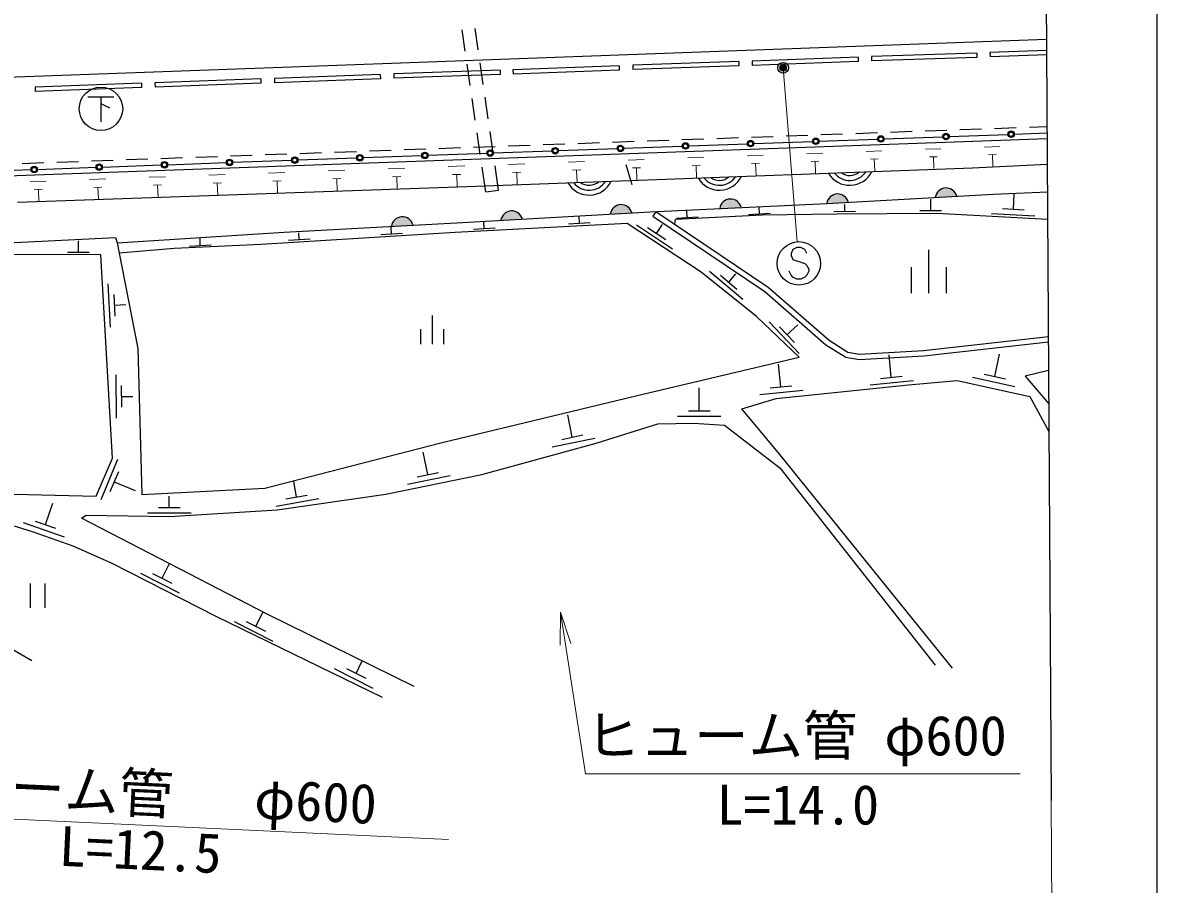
# Model space of a CAD drawing. Units: millimetres at full size, sheet at 1:1000; details may follow other scales. Extents: x 40000 to 680000, y 20000 to 380000.
# Drawn here: x 526772 to 579000, y 238884 to 278568 of the extents above; entities that cross this region are included whole.
import ezdxf
from ezdxf.enums import TextEntityAlignment as Align

# ---------------------------------------------------------------- set-up
doc = ezdxf.new("R2010")
doc.units = ezdxf.units.MM
doc.header["$LTSCALE"] = 1000
doc.header["$PDMODE"] = 32
doc.header["$PDSIZE"] = 500
for name, color, linetype, lineweight in [('M-BGD', 7, 'Continuous', 25), ('M-BGD-EXST', 7, 'Continuous', 25), ('M-BMK-OTRS', 5, 'Continuous', 25), ('M-STR-HTXT', 7, 'Continuous', 13), ('M-STR-STRC', 7, 'Continuous', 25), ('M-TTL-BAND', 7, 'Continuous', 25)]:
    doc.layers.add(name, color=color, linetype=linetype, lineweight=lineweight)
doc.styles.add('ＭＳ ゴシック', font='')
doc.styles.get('ＭＳ ゴシック').set_extended_font_data('MS Gothic')

# ---------------------------------------------------------------- blocks, each defined once
blk = doc.blocks.new('open_arrow')
at = {"color": 0, "linetype": 'Continuous', "lineweight": -2}
blk.add_lwpolyline([(7.5, 1.25), (0, 0), (7.5, -1.25)], dxfattribs=at)

msp = doc.modelspace()

# ---------------------------------------------------------------- hatches: boundary and pattern name
at = {"layer": 'M-BGD'}
for points in [[(563787, 270246), (564777, 270300, 0.82183)], [(568778, 270520), (569767, 270574, 0.82183)], [(553820, 269753), (554809, 269806, 0.82183)], [(558857, 270010), (559846, 270064, 0.82183)], [(543748, 269188), (544737, 269251, 0.82183)], [(548784, 269465), (549774, 269519, 0.82183)]]:
    msp.add_hatch(color=256, dxfattribs=at).paths.add_polyline_path(points)

# ---------------------------------------------------------------- linework, layer by layer
for p, q in [((547146, 277251), (547003, 278241)), ((547744, 277312), (547600, 278301)), ((565223, 276981), (560346, 276802)), ((565223, 276981), (565231, 276781)), ((570694, 277169), (565843, 277012)), ((565843, 277012), (565849, 276812)), ((570700, 276969), (565849, 276812)), ((570694, 277169), (570700, 276969)), ((573905, 277283), (571296, 277194)), ((571296, 277194), (571303, 276994)), ((573907, 277083), (571303, 276994)), ((548744, 276377), (543852, 276216)), ((547376, 275667), (547232, 276657)), ((547974, 275728), (547830, 276718)), ((548744, 276377), (548751, 276178)), ((554224, 276587), (549340, 276389)), ((549340, 276389), (549348, 276189)), ((554232, 276387), (549348, 276189)), ((554224, 276587), (554232, 276387)), ((559732, 276781), (554853, 276612)), ((554853, 276612), (554860, 276413)), ((559739, 276581), (554860, 276413)), ((559732, 276781), (559739, 276581)), ((560346, 276802), (560354, 276602)), ((565231, 276781), (560354, 276602)), ((532237, 275785), (527345, 275601)), ((532237, 275785), (532245, 275585)), ((537729, 275985), (532860, 275802)), ((532860, 275802), (532868, 275602)), ((537737, 275785), (532868, 275602)), ((537729, 275985), (537737, 275785)), ((543232, 276188), (538356, 276001)), ((538356, 276001), (538364, 275801)), ((543239, 275988), (538364, 275801)), ((543232, 276188), (543239, 275988)), ((543852, 276216), (543859, 276017)), ((548751, 276178), (543859, 276017)), ((527345, 275601), (527353, 275401)), ((532245, 275585), (527353, 275401)), ((547606, 274084), (547462, 275074)), ((548203, 274145), (548060, 275135)), ((569912, 273644), (570911, 273680)), ((571511, 273701), (572510, 273737)), ((573110, 273759), (573927, 273789)), ((509171, 270901), (573930, 273238)), ((547836, 272501), (547692, 273490)), ((548433, 272562), (548290, 273551)), ((555521, 273124), (556520, 273160)), ((557120, 273182), (558119, 273218)), ((558719, 273240), (559718, 273276)), ((560318, 273297), (561317, 273333)), ((561917, 273355), (562916, 273391)), ((563516, 273413), (564515, 273449)), ((565115, 273470), (566114, 273507)), ((566714, 273528), (567713, 273564)), ((568313, 273586), (569312, 273622)), ((541130, 272605), (542130, 272641)), ((542729, 272663), (543729, 272699)), ((544328, 272720), (545328, 272756)), ((545927, 272778), (546927, 272814)), ((547526, 272836), (548526, 272872)), ((549125, 272893), (550125, 272929)), ((550724, 272951), (551724, 272987)), ((552323, 273009), (553323, 273045)), ((553922, 273067), (554921, 273103)), ((526740, 272085), (527739, 272122)), ((528339, 272143), (529338, 272179)), ((529938, 272201), (530937, 272237)), ((531537, 272259), (532536, 272295)), ((533136, 272316), (534135, 272352)), ((534735, 272374), (535734, 272410)), ((536334, 272432), (537333, 272468)), ((537933, 272489), (538932, 272525)), ((539532, 272547), (540531, 272583)), ((548087, 270772), (547922, 271907)), ((548681, 270858), (548520, 271968)), ((554828, 271104), (554550, 272023)), ((526529, 270298), (547226, 271017)), ((548087, 270772), (548681, 270858)), ((572377, 269982), (572412, 270669)), ((560686, 269757), (560673, 270069)), ((564612, 269877), (564616, 270190)), ((568571, 269919), (568571, 270440)), ((552398, 269334), (552385, 269647)), ((555931, 269871), (555777, 269663)), ((556860, 269565), (557858, 269624)), ((557359, 269594), (557345, 269907)), ((560187, 269727), (561185, 269787)), ((564112, 269874), (565112, 269880)), ((568071, 269916), (569071, 269922)), ((571365, 269786), (573362, 269678)), ((571878, 270009), (572876, 269955)), ((543752, 268838), (543739, 269150)), ((547520, 269065), (548519, 269125)), ((548020, 269095), (548006, 269408)), ((551899, 269304), (552897, 269364)), ((555023, 269253), (556691, 268150)), ((555536, 269132), (556370, 268581)), ((555953, 268857), (556230, 269275)), ((529334, 267996), (529334, 268521)), ((534948, 268310), (534934, 268622)), ((539002, 268553), (540000, 268612)), ((539501, 268583), (539488, 268895)), ((543253, 268808), (544251, 268868)), ((528834, 267996), (529834, 267996)), ((531125, 268421), (531206, 267948)), ((534449, 268280), (535447, 268339)), ((568474, 268106), (568474, 266106)), ((558390, 267119), (559922, 265833)), ((558886, 266941), (559652, 266298)), ((559269, 266619), (559592, 267004)), ((567674, 267306), (567674, 266106)), ((569274, 267306), (569274, 266106)), ((530684, 266539), (530796, 264542)), ((530962, 266054), (531018, 265055)), ((530990, 265555), (531514, 265584)), ((545632, 263756), (545632, 265084)), ((545099, 263756), (545099, 264453)), ((546165, 263756), (546165, 264453)), ((561136, 264793), (562508, 263338)), ((561608, 264558), (562294, 263831)), ((561951, 264194), (562459, 264648)), ((566756, 262232), (566650, 263277)), ((571517, 262271), (571741, 263297)), ((561672, 261797), (561566, 262842)), ((531054, 262353), (531067, 260353)), ((566259, 262181), (567253, 262283)), ((570487, 262239), (572441, 261814)), ((571029, 262377), (572006, 262165)), ((531307, 261855), (531314, 260855)), ((557915, 260698), (557915, 261748)), ((561175, 261747), (562170, 261848)), ((565787, 261882), (567776, 262085)), ((531310, 261355), (531835, 261358)), ((560703, 261447), (562692, 261650)), ((557415, 260698), (558415, 260698)), ((552072, 259477), (551861, 260506)), ((556915, 260448), (558915, 260448)), ((551582, 259377), (552562, 259578)), ((551143, 259031), (553102, 259434)), ((545418, 257757), (545206, 258786)), ((531142, 258442), (530365, 256599)), ((531178, 257884), (530790, 256963)), ((544489, 257311), (546448, 257714)), ((544928, 257657), (545908, 257858)), ((530984, 257424), (531951, 257016)), ((539382, 256725), (539246, 257435)), ((533520, 256238), (533520, 256763)), ((538442, 256302), (540411, 256656)), ((538890, 256636), (539874, 256813)), ((527816, 255449), (528165, 256439)), ((532520, 255988), (534520, 255988)), ((533020, 256238), (534020, 256238)), ((526790, 255545), (528677, 254881)), ((527345, 255615), (528288, 255283)), ((533191, 252980), (533530, 253652)), ((532187, 253210), (533970, 252305)), ((532746, 253206), (533637, 252754)), ((527117, 252739), (527117, 251622)), ((527784, 252739), (527784, 251622)), ((537504, 250765), (537833, 251418)), ((536499, 250995), (538283, 250089)), ((537058, 250991), (537950, 250539)), ((542117, 248599), (542405, 249172)), ((541112, 248828), (542895, 247923)), ((541671, 248825), (542562, 248372))]:
    msp.add_line(p, q, dxfattribs=at)
for points in [[(547226, 271017), (570498, 271887), (573937, 272054)], [(508541, 270173), (508469, 267897), (512501, 267516), (514588, 267454), (515138, 268388), (522972, 268278), (531043, 268669), (531125, 268421), (538808, 268923), (547020, 269364), (555659, 269858), (563785, 270246), (571465, 270668), (573945, 270772)], [(555777, 269663), (560929, 266180), (563744, 263736), (564665, 263159), (565279, 263049), (568255, 263218), (573987, 263869)], [(555917, 269870), (561082, 266379), (563893, 263938), (564757, 263397), (565294, 263300), (568234, 263468), (573986, 264121)], [(556795, 269277), (556828, 269515), (560814, 269716), (564258, 269761), (568857, 269789), (573953, 269513)], [(573995, 262553), (572915, 262294), (574005, 261007)], [(569574, 248832), (561624, 258685), (559882, 260790), (561449, 261262), (567540, 261883), (569782, 262086), (573131, 261357), (574013, 259737)], [(544793, 248001), (538019, 251321), (529485, 255752), (529689, 255882), (533530, 255826), (538491, 256126), (543490, 256857), (547904, 257765), (553165, 259202), (556001, 260094), (557645, 260121), (559083, 260028), (561628, 258067), (568768, 248983)], [(527186, 249180), (515958, 255682), (516151, 255784), (523709, 255951), (525570, 255643), (527250, 255117), (529073, 254476), (530837, 253683), (535687, 251221), (543326, 247497)]]:
    msp.add_lwpolyline(points, dxfattribs=at)
for points in [[(531206, 267948), (532073, 263561), (532262, 256831), (537923, 257134), (546025, 259212), (554988, 261378), (562513, 263168), (560554, 265035), (557998, 267070), (554589, 269322), (546685, 268908), (537749, 268347), (533738, 268166)], [(509230, 264578), (508904, 262105), (508863, 259578), (512121, 258143), (514416, 257146), (530161, 256761), (530898, 258508), (530372, 267878), (522729, 267897), (521577, 266956), (517141, 265613), (512700, 265133)]]:
    msp.add_lwpolyline(points, close=True, dxfattribs=at)
for centre, radius, start, end in [((564838, 272209), 1133, 210.2133, 334.0683), ((564838, 272209), 907, 218.1727, 326.1089), ((564838, 272209), 680, 233.7981, 310.4836), ((552846, 271761), 1133, 210.2133, 334.0683), ((552846, 271761), 907, 218.1727, 326.1089), ((552846, 271761), 680, 233.7981, 310.4836), ((558842, 271985), 1133, 210.2133, 334.0683), ((558842, 271985), 907, 218.1727, 326.1089), ((558842, 271985), 680, 233.7981, 310.4836), ((564287, 270175), 505, 14.2833, 171.9415), ((569278, 270450), 505, 14.2833, 171.9415), ((554320, 269682), 505, 14.2833, 171.9415), ((559357, 269940), 505, 14.2833, 171.9415), ((544248, 269122), 505, 14.7773, 172.4355), ((549284, 269394), 505, 14.2833, 171.9415)]:
    msp.add_arc(centre, radius, start, end, dxfattribs=at)
at = {"layer": 'M-BGD-EXST'}
for p, q in [((529774, 275152), (530974, 275152)), ((530374, 275152), (530374, 274002)), ((530374, 274852), (530774, 274652))]:
    msp.add_line(p, q, dxfattribs=at)
msp.add_circle((530374, 274602), 1000, dxfattribs=at)
at = {"layer": 'M-BMK-OTRS'}
msp.add_line((573762, 300807), (574116, 242743), dxfattribs=at)
at = {"layer": 'M-STR-HTXT'}
for p, q in [((561777, 276491), (562422, 268479)), ((565597, 272637), (566321, 272663)), ((568323, 272736), (569040, 272762)), ((571042, 272834), (571754, 272860)), ((551881, 272142), (552635, 272169)), ((554636, 272242), (555384, 272269)), ((557386, 272341), (558127, 272368)), ((560129, 272440), (560864, 272467)), ((562866, 272539), (563596, 272565)), ((563062, 272181), (563427, 272194)), ((563244, 272187), (563264, 271640)), ((565791, 272282), (566153, 272295)), ((565972, 272289), (565992, 271746)), ((568515, 272383), (568874, 272396)), ((568694, 272390), (568714, 271852)), ((571233, 272484), (571589, 272497)), ((571411, 272491), (571430, 271957)), ((538088, 271644), (538843, 271672)), ((540840, 271744), (541599, 271771)), ((543596, 271843), (544357, 271871)), ((546354, 271943), (547119, 271970)), ((549120, 272043), (549879, 272070)), ((549323, 271670), (549703, 271683)), ((549513, 271676), (549534, 271107)), ((552083, 271772), (552460, 271786)), ((552271, 271779), (552292, 271214)), ((554837, 271875), (555211, 271888)), ((555024, 271881), (555044, 271321)), ((557584, 271977), (557955, 271990)), ((557770, 271984), (557790, 271427)), ((560326, 272079), (560694, 272092)), ((560510, 272085), (560530, 271534)), ((527108, 271248), (527851, 271275)), ((529849, 271347), (530595, 271374)), ((532592, 271446), (533341, 271473)), ((532793, 271078), (533168, 271092)), ((532980, 271085), (533001, 270523)), ((535339, 271545), (536091, 271572)), ((535540, 271176), (535916, 271189)), ((535728, 271183), (535749, 270618)), ((538290, 271274), (538668, 271287)), ((538479, 271280), (538500, 270714)), ((541044, 271372), (541423, 271385)), ((541233, 271378), (541254, 270810)), ((543800, 271470), (544181, 271483)), ((543990, 271476), (544011, 270905)), ((546559, 271568), (546941, 271581)), ((546750, 271574), (546771, 271001)), ((527307, 270883), (527679, 270897)), ((527493, 270890), (527513, 270332)), ((530049, 270981), (530422, 270994)), ((530235, 270987), (530255, 270428)), ((574116, 242743), (574158, 234966))]:
    msp.add_line(p, q, dxfattribs=at)
for points in [[(546371, 240955), (520473, 242166), (513586, 269611)], [(551524, 251412), (552686, 243970), (572686, 243970)]]:
    msp.add_lwpolyline(points, dxfattribs=at)
at = {"layer": 'M-STR-STRC'}
for p, q in [((573902, 277790), (538299, 276494)), ((538299, 276494), (509694, 275439)), ((563427, 273109), (566125, 273207)), ((566425, 273218), (569123, 273315)), ((569423, 273326), (572121, 273423)), ((572421, 273434), (573929, 273488)), ((548437, 272568), (551135, 272666)), ((551435, 272677), (554133, 272774)), ((554433, 272785), (557131, 272882)), ((557431, 272893), (560129, 272990)), ((560429, 273001), (563127, 273099)), ((533446, 272027), (536145, 272125)), ((536444, 272136), (539143, 272233)), ((539442, 272244), (542141, 272341)), ((542440, 272352), (545139, 272449)), ((545439, 272460), (548137, 272558)), ((524452, 271703), (527150, 271800)), ((527450, 271811), (530148, 271908)), ((530448, 271919), (533147, 272016)), ((562230, 268119), (562139, 267937)), ((562139, 267937), (562139, 267846)), ((562412, 268210), (562230, 268119)), ((562594, 268210), (562412, 268210)), ((562775, 268119), (562594, 268210)), ((562866, 267937), (562775, 268119)), ((562139, 267846), (562230, 267664)), ((562230, 267664), (562775, 267482)), ((562775, 267482), (562866, 267391)), ((562139, 266937), (562048, 267119)), ((562230, 266846), (562139, 266937)), ((562866, 266937), (562775, 266846)), ((562866, 267391), (562957, 267210)), ((562957, 267119), (562866, 266937)), ((562957, 267210), (562957, 267119)), ((562412, 266755), (562230, 266846)), ((562594, 266755), (562412, 266755)), ((562775, 266846), (562594, 266755))]:
    msp.add_line(p, q, dxfattribs=at)
for centre, radius in [((561777, 276491), 150), ((561777, 276491), 120), ((561777, 276491), 90), ((561777, 276491), 60), ((561777, 276491), 30), ((561777, 276491), 20), ((563277, 273104), 150), ((563277, 273104), 120), ((563277, 273104), 100), ((566275, 273212), 150), ((566275, 273212), 120), ((566275, 273212), 100), ((569273, 273320), 150), ((569273, 273320), 120), ((569273, 273320), 100), ((572271, 273429), 150), ((572271, 273429), 120), ((572271, 273429), 100), ((548287, 272563), 150), ((548287, 272563), 120), ((548287, 272563), 100), ((551285, 272671), 150), ((551285, 272671), 120), ((551285, 272671), 100), ((554283, 272779), 150), ((554283, 272779), 120), ((554283, 272779), 100), ((557281, 272888), 150), ((557281, 272888), 120), ((557281, 272888), 100), ((560279, 272996), 150), ((560279, 272996), 120), ((560279, 272996), 100), ((533296, 272022), 150), ((533296, 272022), 120), ((533296, 272022), 100), ((536294, 272130), 150), ((536294, 272130), 120), ((536294, 272130), 100), ((539293, 272238), 150), ((539293, 272238), 120), ((539293, 272238), 100), ((542291, 272347), 150), ((542291, 272347), 120), ((542291, 272347), 100), ((545289, 272455), 150), ((545289, 272455), 120), ((545289, 272455), 100), ((527300, 271805), 150), ((527300, 271805), 120), ((527300, 271805), 100), ((530298, 271914), 150), ((530298, 271914), 120), ((530298, 271914), 100), ((562503, 267482), 1000)]:
    msp.add_circle(centre, radius, dxfattribs=at)
msp.add_point((561777, 276491), dxfattribs=at)
at = {"layer": 'M-TTL-BAND'}
msp.add_line((579000, 20000), (579000, 370000), dxfattribs=at)

# ---------------------------------------------------------------- block references
at = {"layer": 'M-STR-HTXT', "xscale": 200, "yscale": 200, "rotation": 278.9}
msp.add_blockref('open_arrow', (551524, 251412), dxfattribs=at)

# ---------------------------------------------------------------- texts
at = {"layer": 'M-STR-HTXT', "style": 'ＭＳ ゴシック'}
msp.add_text('ヒューム管 φ600', height=1833, dxfattribs=at).set_placement((552686, 244270), align=Align.BOTTOM_LEFT)
for s, p in [('ヒューム管   φ600', (521146, 242135)), ('L=12.5', (528384, 239192))]:
    msp.add_text(s, height=1833, rotation=357.322, dxfattribs=at).set_placement(p, align=Align.BOTTOM_LEFT)
msp.add_text('L=14.0', height=1833, dxfattribs=at).set_placement((558713, 243470), align=Align.TOP_LEFT)

doc.saveas('drawing.dxf')
